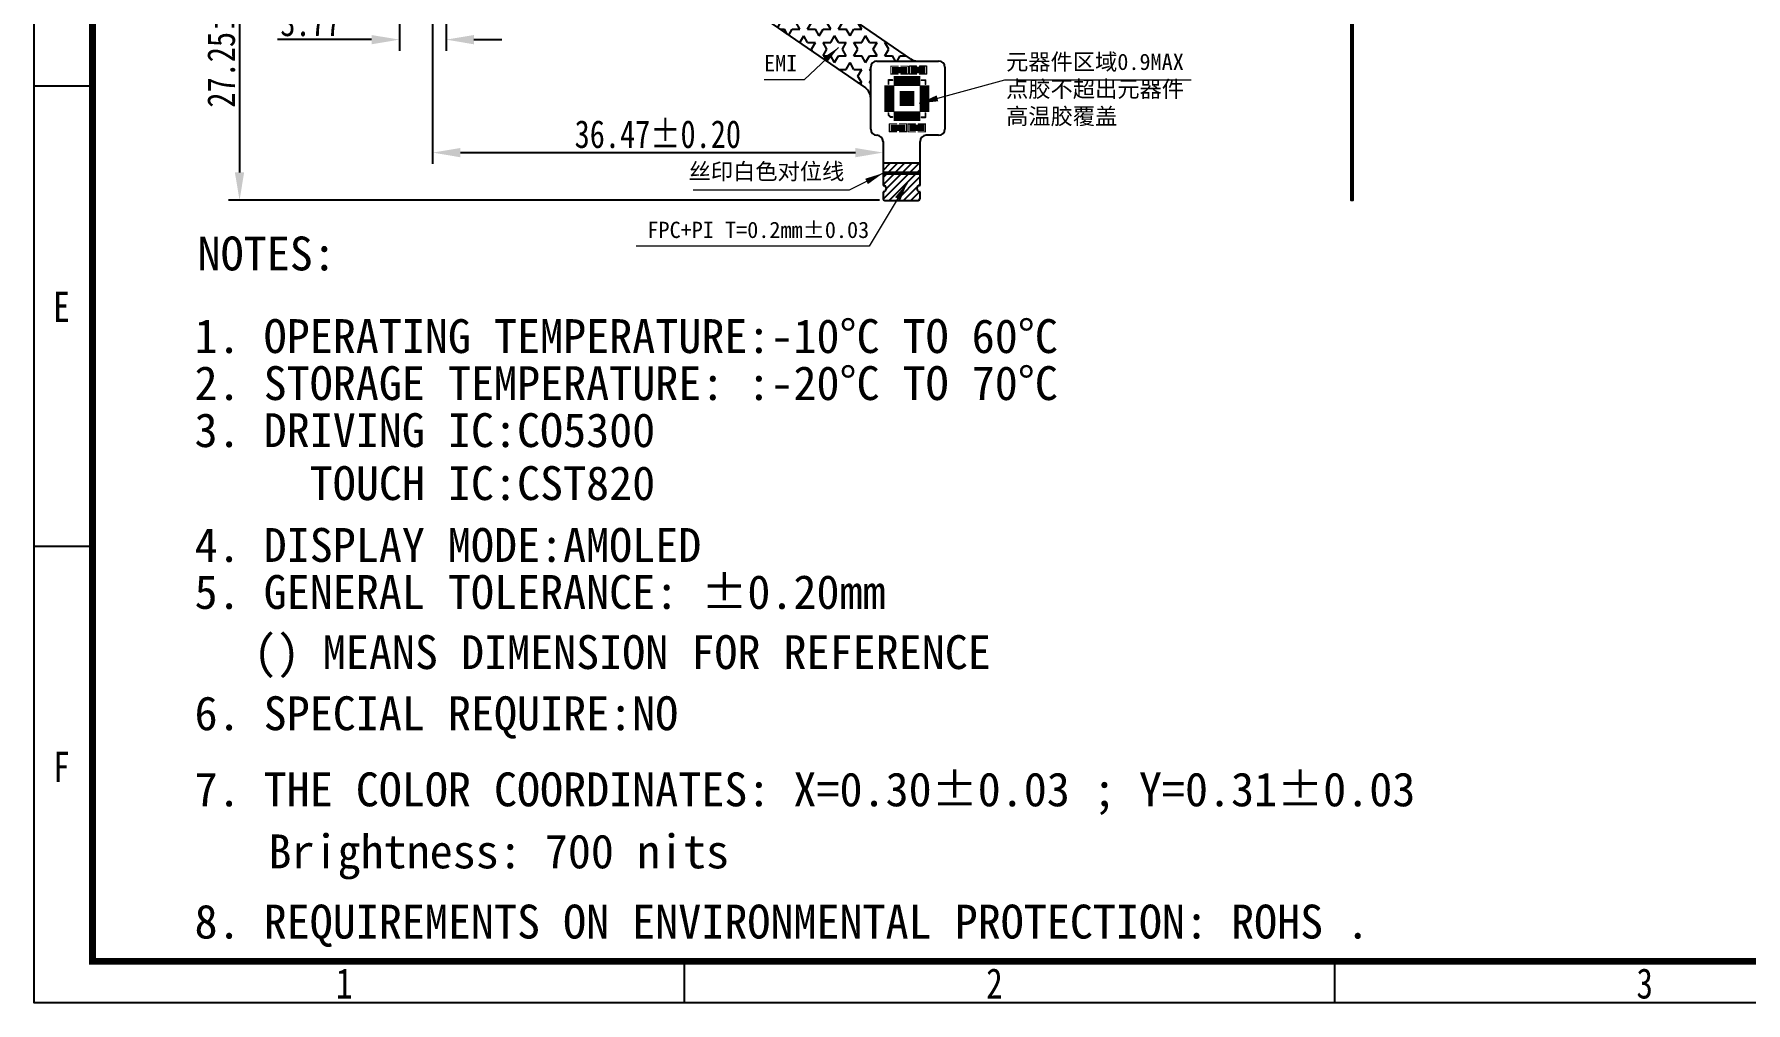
# Model space of a CAD drawing. Header units: inches. Extents: x 1586 to 1904, y -864 to -636.
# Drawn here: x 1587.8 to 1726.4, y -861.5 to -783.2 of the extents above; entities that cross this region are included whole.
import ezdxf

# ---------------------------------------------------------------- set-up
doc = ezdxf.new("R2010")
doc.units = ezdxf.units.IN
doc.header["$LTSCALE"] = 0.909449
doc.header["$MEASUREMENT"] = 0
doc.header["$PDMODE"] = 3
doc.header["$PDSIZE"] = 0.3125
doc.layers.get('0').update_dxf_attribs({"linetype": 'CONTINUOUS'})
doc.layers.get('Defpoints').update_dxf_attribs({"linetype": 'CONTINUOUS'})
for name, color, linetype in [('DIM（标注）', 3, 'CONTINUOUS'), ('TOPLAYER', 1, 'CONTINUOUS'), ('TopOverlay', 2, 'CONTINUOUS'), ('TOPPASTE', 8, 'CONTINUOUS'), ('TOPSOLDER', 216, 'CONTINUOUS'), ('图框', 7, 'CONTINUOUS')]:
    doc.layers.add(name, color=color, linetype=linetype)
doc.styles.add('CCN-1', font='', dxfattribs={"width": 0.85})
doc.styles.get("Standard").update_dxf_attribs({"font": 'txt', "width": 0.8})
doc.styles.add('TITLE', font='arial.ttf')
doc.styles.add('宋', font='', dxfattribs={"height": 2})
doc.styles.add('宋体', font='', dxfattribs={"width": 0.8})
doc.styles.get('CCN-1').set_extended_font_data('SimSun')
doc.styles.get('宋').set_extended_font_data('SimSun')
doc.styles.get('宋体').set_extended_font_data('SimSun')
doc.dimstyles.new('DIM-CCN', dxfattribs={"dimscale": 0.9, "dimtxt": 1.7, "dimasz": 1.8, "dimexe": 1.5, "dimexo": 0.5, "dimgap": 0.3, "dimtad": 1, "dimzin": 0, "dimdsep": 46, "dimtxsty": 'CCN-1', "dimblk": 'OPEN30', "dimcen": 0.05, "dimclrd": 256, "dimclre": 256, "dimclrt": 256, "dimadec": 0, "dimazin": 0, "dimtfac": 1, "dimtofl": 0, "dimtmove": 0, "dimatfit": 3, "dimldrblk": 'OPEN30', "dimfxl": 1, "dimtolj": 1, "dimtzin": 0, "dimlwd": -1, "dimlwe": -1, "dimarcsym": 0})
doc.dimstyles.new('ISO-25$7', dxfattribs={"dimscale": 0.5, "dimtxt": 2.5, "dimasz": 2, "dimexe": 1.25, "dimexo": 0.625, "dimtad": 0, "dimdsep": 46, "dimtxsty": 'TITLE', "dimcen": 2.5, "dimclrd": 7, "dimclre": 256, "dimclrt": 7, "dimadec": 0, "dimazin": 0, "dimtfac": 1, "dimtmove": 0, "dimatfit": 0, "dimfxl": 1, "dimlwd": 9, "dimlwe": 9, "dimarcsym": 0})

# ---------------------------------------------------------------- blocks, each defined once
blk = doc.blocks.new('*D191')
at = {"layer": 'Defpoints', "color": 0}
for p in [(1617.41, -746.3), (1621.19, -746.3), (1621.19, -783.62)]:
    blk.add_point(p, dxfattribs=at)
at = {"layer": 'DIM（标注）'}
for p, q in [((1617.41, -746.75), (1617.41, -784.52)), ((1621.19, -746.75), (1621.19, -784.52)), ((1615.16, -783.62), (1607.53, -783.62)), ((1623.44, -783.62), (1625.69, -783.62))]:
    blk.add_line(p, q, dxfattribs=at)
for points in [[(1615.16, -783.25), (1615.16, -784), (1617.41, -783.62)], [(1623.44, -783.25), (1623.44, -784), (1621.19, -783.62)]]:
    blk.add_solid(points, dxfattribs=at)
at = {"layer": 'DIM（标注）', "insert": (1610.22, -782.23), "char_height": 2.25, "attachment_point": 5, "style": '宋体'}
blk.add_mtext('\\A1;3.77', dxfattribs=at)
blk = doc.blocks.new('_Open30')
at = {"color": 0, "linetype": 'ByBlock', "lineweight": -2}
for p, q in [((-1, 0.268), (0, 0)), ((0, 0), (-1, -0.268)), ((0, 0), (-1, 0))]:
    blk.add_line(p, q, dxfattribs=at)
blk = doc.blocks.new('*D192')
at = {"layer": 'Defpoints', "color": 0}
for p in [(1639.63, -769.38), (1604.47, -796.62), (1656.72, -796.62)]:
    blk.add_point(p, dxfattribs=at)
at = {"layer": 'DIM（标注）'}
for p, q in [((1639.18, -769.38), (1603.57, -769.38)), ((1604.47, -771.63), (1604.47, -794.37)), ((1656.27, -796.62), (1603.57, -796.62))]:
    blk.add_line(p, q, dxfattribs=at)
for points in [[(1604.09, -771.63), (1604.84, -771.63), (1604.47, -769.38)], [(1604.09, -794.37), (1604.84, -794.37), (1604.47, -796.62)]]:
    blk.add_solid(points, dxfattribs=at)
at = {"layer": 'DIM（标注）', "insert": (1602.99, -783), "char_height": 2.25, "attachment_point": 5, "rotation": 90, "style": '宋体'}
blk.add_mtext('\\A1;27.25±0.5', dxfattribs=at)
blk = doc.blocks.new('*D197')
at = {"layer": 'Defpoints', "color": 0}
for p in [(1620.1, -746.3), (1656.57, -791.86), (1656.57, -792.76)]:
    blk.add_point(p, dxfattribs=at)
at = {"layer": 'DIM（标注）'}
for p, q in [((1620.1, -746.75), (1620.1, -793.66)), ((1656.57, -792.31), (1656.57, -793.66)), ((1622.35, -792.76), (1654.32, -792.76))]:
    blk.add_line(p, q, dxfattribs=at)
for points in [[(1622.35, -792.39), (1622.35, -793.14), (1620.1, -792.76)], [(1654.32, -792.39), (1654.32, -793.14), (1656.57, -792.76)]]:
    blk.add_solid(points, dxfattribs=at)
at = {"layer": 'DIM（标注）', "insert": (1638.33, -791.28), "char_height": 2.25, "attachment_point": 5, "style": '宋体'}
blk.add_mtext('\\A1;36.47±0.20', dxfattribs=at)
blk = doc.blocks.new('CST820_1')
at = {"layer": 'TOPLAYER'}
for points in [[(-0.683994, 1.726001), (-0.883994, 1.726001), (-0.683994, 1.126002), (-0.883994, 1.126002)], [(-0.334, 1.726004), (-0.533999, 1.726004), (-0.334, 1.126005), (-0.533999, 1.126005)], [(0.016002, 1.726001), (-0.183998, 1.726001), (0.016002, 1.126002), (-0.183998, 1.126002)], [(0.366001, 1.726001), (0.166002, 1.726001), (0.366001, 1.126002), (0.166002, 1.126002)], [(0.716001, 1.726004), (0.516001, 1.726004), (0.716001, 1.126005), (0.516001, 1.126005)], [(1.066002, 1.726001), (0.866003, 1.726001), (1.066002, 1.126002), (0.866003, 1.126002)], [(-1.633004, 0.976996), (-1.633004, 0.776996), (-1.033005, 0.976996), (-1.033005, 0.776996)], [(-1.633004, 0.626999), (-1.633004, 0.426999), (-1.033005, 0.626999), (-1.033005, 0.426999)], [(-1.633004, 0.277002), (-1.633004, 0.077003), (-1.033005, 0.277002), (-1.033005, 0.077003)], [(-0.408998, -0.497997), (0.591, -0.497997), (-0.408998, 0.502001), (0.591, 0.502001)], [(1.815003, 0.777009), (1.815003, 0.977008), (1.215004, 0.777009), (1.215004, 0.977008)], [(1.815005, 0.07701), (1.815005, 0.27701), (1.215006, 0.07701), (1.215006, 0.27701)], [(1.815008, 0.427012), (1.815008, 0.627012), (1.215009, 0.427012), (1.215009, 0.627012)], [(-1.633004, -0.073005), (-1.633004, -0.273004), (-1.033005, -0.073005), (-1.033005, -0.273004)], [(-1.633004, -0.423001), (-1.633004, -0.623001), (-1.033005, -0.423001), (-1.033005, -0.623001)], [(-1.633004, -0.772998), (-1.633004, -0.972998), (-1.033005, -0.772998), (-1.033005, -0.972998)], [(-0.884001, -1.721998), (-0.684002, -1.721998), (-0.884001, -1.121999), (-0.684002, -1.121999)], [(-0.534002, -1.721998), (-0.334002, -1.721998), (-0.534002, -1.121999), (-0.334002, -1.121999)], [(-0.184, -1.721993), (0.015999, -1.721993), (-0.184, -1.121994), (0.015999, -1.121994)], [(0.165999, -1.721998), (0.365999, -1.721998), (0.165999, -1.121999), (0.365999, -1.121999)], [(0.515998, -1.721998), (0.715998, -1.721998), (0.515998, -1.121999), (0.715998, -1.121999)], [(0.865998, -1.721996), (1.065997, -1.721996), (0.865998, -1.121997), (1.065997, -1.121997)], [(1.815003, -0.272992), (1.815003, -0.072992), (1.215004, -0.272992), (1.215004, -0.072992)], [(1.815005, -0.97299), (1.815005, -0.772991), (1.215006, -0.97299), (1.215006, -0.772991)], [(1.815008, -0.622988), (1.815008, -0.422989), (1.215009, -0.622988), (1.215009, -0.422989)]]:
    blk.add_solid(points, dxfattribs=at)
at = {"layer": 'TopOverlay', "const_width": 0.15}
for points in [[(-1.399995, 1.5), (-1.4, 1.189002)], [(-1.399995, 1.5), (-1.087001, 1.5)], [(1.600002, 1.500005), (1.269002, 1.499994)], [(1.600002, 1.500005), (1.599994, 1.187005)], [(-1.406997, -1.17599), (-1.406997, -1.488991)], [(1.582003, -1.334529), (1.420543, -1.495994)], [(1.582001, -1.184996), (1.582003, -1.334529)], [(-1.406997, -1.488991), (-1.095995, -1.488991)], [(1.269002, -1.495991), (1.420543, -1.495994)]]:
    blk.add_lwpolyline(points, dxfattribs=at)
at = {"layer": 'TopOverlay', "const_width": 0.074999}
for points in [[(-1.437495, 1.5, 1), (-1.362494, 1.5, 1)], [(-1.437495, 1.5, 1), (-1.362494, 1.5, 1)], [(-1.124501, 1.5, 1), (-1.0495, 1.5, 1)], [(1.231501, 1.499994, 1), (1.306502, 1.499994, 1)], [(1.562501, 1.500005, 1), (1.637502, 1.500005, 1)], [(1.562501, 1.500005, 1), (1.637502, 1.500005, 1)], [(-1.4375, 1.189002, 1), (-1.362499, 1.189002, 1)], [(1.562494, 1.187005, 1), (1.637495, 1.187005, 1)], [(-1.444498, -1.17599, 1), (-1.369497, -1.17599, 1)], [(1.5445, -1.184996, 1), (1.619501, -1.184996, 1)], [(1.544503, -1.334529, 1), (1.619504, -1.334529, 1)], [(1.544503, -1.334529, 1), (1.619504, -1.334529, 1)], [(-1.444498, -1.488991, 1), (-1.369497, -1.488991, 1)], [(-1.444498, -1.488991, 1), (-1.369497, -1.488991, 1)], [(-1.133495, -1.488991, 1), (-1.058494, -1.488991, 1)], [(1.231501, -1.495991, 1), (1.306502, -1.495991, 1)], [(1.383043, -1.495994, 1), (1.458044, -1.495994, 1)], [(1.383043, -1.495994, 1), (1.458044, -1.495994, 1)]]:
    blk.add_lwpolyline(points, format="xyb", close=True, dxfattribs=at)
at = {"layer": 'TOPPASTE'}
for points in [[(-0.683994, 1.726001), (-0.883994, 1.726001), (-0.683994, 1.126002), (-0.883994, 1.126002)], [(-0.334, 1.726004), (-0.533999, 1.726004), (-0.334, 1.126005), (-0.533999, 1.126005)], [(0.016002, 1.726001), (-0.183998, 1.726001), (0.016002, 1.126002), (-0.183998, 1.126002)], [(0.366001, 1.726001), (0.166002, 1.726001), (0.366001, 1.126002), (0.166002, 1.126002)], [(0.716001, 1.726004), (0.516001, 1.726004), (0.716001, 1.126005), (0.516001, 1.126005)], [(1.066002, 1.726001), (0.866003, 1.726001), (1.066002, 1.126002), (0.866003, 1.126002)], [(-1.633004, 0.976996), (-1.633004, 0.776996), (-1.033005, 0.976996), (-1.033005, 0.776996)], [(-1.633004, 0.626999), (-1.633004, 0.426999), (-1.033005, 0.626999), (-1.033005, 0.426999)], [(-1.633004, 0.277002), (-1.633004, 0.077003), (-1.033005, 0.277002), (-1.033005, 0.077003)], [(-0.408998, -0.497997), (0.591, -0.497997), (-0.408998, 0.502001), (0.591, 0.502001)], [(1.815003, 0.777009), (1.815003, 0.977008), (1.215004, 0.777009), (1.215004, 0.977008)], [(1.815005, 0.07701), (1.815005, 0.27701), (1.215006, 0.07701), (1.215006, 0.27701)], [(1.815008, 0.427012), (1.815008, 0.627012), (1.215009, 0.427012), (1.215009, 0.627012)], [(-1.633004, -0.073005), (-1.633004, -0.273004), (-1.033005, -0.073005), (-1.033005, -0.273004)], [(-1.633004, -0.423001), (-1.633004, -0.623001), (-1.033005, -0.423001), (-1.033005, -0.623001)], [(-1.633004, -0.772998), (-1.633004, -0.972998), (-1.033005, -0.772998), (-1.033005, -0.972998)], [(-0.884001, -1.721998), (-0.684002, -1.721998), (-0.884001, -1.121999), (-0.684002, -1.121999)], [(-0.534002, -1.721998), (-0.334002, -1.721998), (-0.534002, -1.121999), (-0.334002, -1.121999)], [(-0.184, -1.721993), (0.015999, -1.721993), (-0.184, -1.121994), (0.015999, -1.121994)], [(0.165999, -1.721998), (0.365999, -1.721998), (0.165999, -1.121999), (0.365999, -1.121999)], [(0.515998, -1.721998), (0.715998, -1.721998), (0.515998, -1.121999), (0.715998, -1.121999)], [(0.865998, -1.721996), (1.065997, -1.721996), (0.865998, -1.121997), (1.065997, -1.121997)], [(1.815003, -0.272992), (1.815003, -0.072992), (1.215004, -0.272992), (1.215004, -0.072992)], [(1.815005, -0.97299), (1.815005, -0.772991), (1.215006, -0.97299), (1.215006, -0.772991)], [(1.815008, -0.622988), (1.815008, -0.422989), (1.215009, -0.622988), (1.215009, -0.422989)]]:
    blk.add_solid(points, dxfattribs=at)
at = {"layer": 'TOPSOLDER'}
for points in [[(-0.582394, 1.827601), (-0.985594, 1.827601), (-0.582394, 1.024402), (-0.985594, 1.024402)], [(-0.2324, 1.827604), (-0.635599, 1.827604), (-0.2324, 1.024405), (-0.635599, 1.024405)], [(0.117602, 1.827601), (-0.285598, 1.827601), (0.117602, 1.024402), (-0.285598, 1.024402)], [(0.467601, 1.827601), (0.064402, 1.827601), (0.467601, 1.024402), (0.064402, 1.024402)], [(0.817601, 1.827604), (0.414401, 1.827604), (0.817601, 1.024405), (0.414401, 1.024405)], [(1.167602, 1.827601), (0.764403, 1.827601), (1.167602, 1.024402), (0.764403, 1.024402)], [(-1.734604, 1.078596), (-1.734604, 0.675396), (-0.931405, 1.078596), (-0.931405, 0.675396)], [(-1.734604, 0.728599), (-1.734604, 0.325399), (-0.931405, 0.728599), (-0.931405, 0.325399)], [(-1.734604, 0.378602), (-1.734604, -0.024597), (-0.931405, 0.378602), (-0.931405, -0.024597)], [(-1.734604, 0.028595), (-1.734604, -0.374604), (-0.931405, 0.028595), (-0.931405, -0.374604)], [(-0.510598, -0.599597), (0.6926, -0.599597), (-0.510598, 0.603601), (0.6926, 0.603601)], [(1.916603, 0.675409), (1.916603, 1.078608), (1.113404, 0.675409), (1.113404, 1.078608)], [(1.916603, -0.374592), (1.916603, 0.028608), (1.113404, -0.374592), (1.113404, 0.028608)], [(1.916605, -0.02459), (1.916605, 0.37861), (1.113406, -0.02459), (1.113406, 0.37861)], [(1.916608, 0.325412), (1.916608, 0.728612), (1.113409, 0.325412), (1.113409, 0.728612)], [(-1.734604, -0.321401), (-1.734604, -0.724601), (-0.931405, -0.321401), (-0.931405, -0.724601)], [(-1.734604, -0.671398), (-1.734604, -1.074598), (-0.931405, -0.671398), (-0.931405, -1.074598)], [(-0.985601, -1.823598), (-0.582402, -1.823598), (-0.985601, -1.020399), (-0.582402, -1.020399)], [(-0.635602, -1.823598), (-0.232402, -1.823598), (-0.635602, -1.020399), (-0.232402, -1.020399)], [(-0.2856, -1.823593), (0.117599, -1.823593), (-0.2856, -1.020394), (0.117599, -1.020394)], [(0.064399, -1.823598), (0.467599, -1.823598), (0.064399, -1.020399), (0.467599, -1.020399)], [(0.414398, -1.823598), (0.817598, -1.823598), (0.414398, -1.020399), (0.817598, -1.020399)], [(0.764398, -1.823596), (1.167597, -1.823596), (0.764398, -1.020397), (1.167597, -1.020397)], [(1.916605, -1.07459), (1.916605, -0.671391), (1.113406, -1.07459), (1.113406, -0.671391)], [(1.916608, -0.724588), (1.916608, -0.321389), (1.113409, -0.724588), (1.113409, -0.321389)]]:
    blk.add_solid(points, dxfattribs=at)
blk = doc.blocks.new('0201_______2')
at = {"layer": 'TOPLAYER'}
for points in [[(-0.499999, -0.15), (-0.1, -0.15), (-0.499999, 0.15), (-0.1, 0.15)], [(0.1, -0.15), (0.499999, -0.15), (0.1, 0.15), (0.499999, 0.15)]]:
    blk.add_solid(points, dxfattribs=at)
at = {"layer": 'TopOverlay', "const_width": 0.1}
for points in [[(-0.700001, 0.320002), (-0.700001, -0.319999)], [(-0.12, 0.319999), (-0.700001, 0.320002)], [(0.699999, 0.320002), (0.12, 0.319999)], [(0.700001, -0.319999), (0.699999, 0.320002)], [(-0.12, -0.319999), (-0.700001, -0.319999)], [(0.700001, -0.319999), (0.12, -0.319999)]]:
    blk.add_lwpolyline(points, dxfattribs=at)
at = {"layer": 'TopOverlay', "const_width": 0.05}
for points in [[(-0.725, 0.320002, 1), (-0.675002, 0.320002, 1)], [(-0.725, 0.320002, 1), (-0.675002, 0.320002, 1)], [(-0.144998, 0.319999, 1), (-0.095001, 0.319999, 1)], [(0.095001, 0.319999, 1), (0.144998, 0.319999, 1)], [(0.675, 0.320002, 1), (0.724997, 0.320002, 1)], [(0.675, 0.320002, 1), (0.724997, 0.320002, 1)], [(-0.725, -0.319999, 1), (-0.675002, -0.319999, 1)], [(-0.725, -0.319999, 1), (-0.675002, -0.319999, 1)], [(-0.144998, -0.319999, 1), (-0.095001, -0.319999, 1)], [(0.095001, -0.319999, 1), (0.144998, -0.319999, 1)], [(0.675002, -0.319999, 1), (0.725, -0.319999, 1)], [(0.675002, -0.319999, 1), (0.725, -0.319999, 1)]]:
    blk.add_lwpolyline(points, format="xyb", close=True, dxfattribs=at)
at = {"layer": 'TOPPASTE'}
for points in [[(-0.499999, -0.15), (-0.1, -0.15), (-0.499999, 0.15), (-0.1, 0.15)], [(0.1, -0.15), (0.499999, -0.15), (0.1, 0.15), (0.499999, 0.15)]]:
    blk.add_solid(points, dxfattribs=at)
at = {"layer": 'TOPSOLDER'}
for points in [[(-0.601599, -0.2516), (0.0016, -0.2516), (-0.601599, 0.2516), (0.0016, 0.2516)], [(-0.0016, -0.2516), (0.601599, -0.2516), (-0.0016, 0.2516), (0.601599, 0.2516)]]:
    blk.add_solid(points, dxfattribs=at)
blk = doc.blocks.new('0201_______3')
at = {"layer": 'TOPLAYER'}
for points in [[(-0.499999, -0.149997), (-0.1, -0.149997), (-0.499999, 0.150002), (-0.1, 0.150002)], [(0.099997, -0.15), (0.499996, -0.15), (0.099997, 0.15), (0.499996, 0.15)]]:
    blk.add_solid(points, dxfattribs=at)
at = {"layer": 'TopOverlay', "const_width": 0.1}
for points in [[(-0.699999, -0.320002), (-0.699999, 0.320002)], [(-0.12, 0.320002), (-0.699999, 0.320002)], [(0.700001, 0.319999), (0.12, 0.320002)], [(0.700001, -0.319999), (0.700001, 0.319999)], [(-0.699999, -0.320002), (-0.120002, -0.319999)], [(0.12, -0.320002), (0.700001, -0.319999)]]:
    blk.add_lwpolyline(points, dxfattribs=at)
at = {"layer": 'TopOverlay', "const_width": 0.05}
for points in [[(-0.724997, 0.320002, 1), (-0.675, 0.320002, 1)], [(-0.724997, 0.320002, 1), (-0.675, 0.320002, 1)], [(-0.144998, 0.320002, 1), (-0.095001, 0.320002, 1)], [(0.095001, 0.320002, 1), (0.144998, 0.320002, 1)], [(0.675002, 0.319999, 1), (0.725, 0.319999, 1)], [(0.675002, 0.319999, 1), (0.725, 0.319999, 1)], [(-0.724997, -0.320002, 1), (-0.675, -0.320002, 1)], [(-0.724997, -0.320002, 1), (-0.675, -0.320002, 1)], [(-0.145001, -0.319999, 1), (-0.095004, -0.319999, 1)], [(0.095001, -0.320002, 1), (0.144998, -0.320002, 1)], [(0.675002, -0.319999, 1), (0.725, -0.319999, 1)], [(0.675002, -0.319999, 1), (0.725, -0.319999, 1)]]:
    blk.add_lwpolyline(points, format="xyb", close=True, dxfattribs=at)
at = {"layer": 'TOPPASTE'}
for points in [[(-0.499999, -0.149997), (-0.1, -0.149997), (-0.499999, 0.150002), (-0.1, 0.150002)], [(0.099997, -0.15), (0.499996, -0.15), (0.099997, 0.15), (0.499996, 0.15)]]:
    blk.add_solid(points, dxfattribs=at)
at = {"layer": 'TOPSOLDER'}
for points in [[(-0.601599, -0.251597), (0.0016, -0.251597), (-0.601599, 0.251602), (0.0016, 0.251602)], [(-0.001603, -0.2516), (0.601596, -0.2516), (-0.001603, 0.2516), (0.601596, 0.2516)]]:
    blk.add_solid(points, dxfattribs=at)
blk = doc.blocks.new('0201_______4')
at = {"layer": 'TOPLAYER'}
for points in [[(-0.499999, -0.149997), (-0.1, -0.149997), (-0.499999, 0.150002), (-0.1, 0.150002)], [(0.099997, -0.15), (0.499996, -0.15), (0.099997, 0.15), (0.499996, 0.15)]]:
    blk.add_solid(points, dxfattribs=at)
at = {"layer": 'TopOverlay', "const_width": 0.1}
for points in [[(-0.700001, 0.320002), (-0.700001, -0.319999)], [(-0.700001, 0.320002), (-0.12, 0.320002)], [(0.12, 0.320002), (0.700001, 0.319999)], [(0.700001, 0.319999), (0.700001, -0.319999)], [(-0.700001, -0.319999), (-0.120002, -0.319999)], [(0.119997, -0.319999), (0.700001, -0.319999)]]:
    blk.add_lwpolyline(points, dxfattribs=at)
at = {"layer": 'TopOverlay', "const_width": 0.05}
for points in [[(-0.725, 0.320002, 1), (-0.675002, 0.320002, 1)], [(-0.725, 0.320002, 1), (-0.675002, 0.320002, 1)], [(-0.144998, 0.320002, 1), (-0.095001, 0.320002, 1)], [(0.095001, 0.320002, 1), (0.144998, 0.320002, 1)], [(0.675002, 0.319999, 1), (0.725, 0.319999, 1)], [(0.675002, 0.319999, 1), (0.725, 0.319999, 1)], [(-0.725, -0.319999, 1), (-0.675002, -0.319999, 1)], [(-0.725, -0.319999, 1), (-0.675002, -0.319999, 1)], [(-0.145001, -0.319999, 1), (-0.095004, -0.319999, 1)], [(0.094999, -0.319999, 1), (0.144996, -0.319999, 1)], [(0.675002, -0.319999, 1), (0.725, -0.319999, 1)], [(0.675002, -0.319999, 1), (0.725, -0.319999, 1)]]:
    blk.add_lwpolyline(points, format="xyb", close=True, dxfattribs=at)
at = {"layer": 'TOPPASTE'}
for points in [[(-0.499999, -0.149997), (-0.1, -0.149997), (-0.499999, 0.150002), (-0.1, 0.150002)], [(0.099997, -0.15), (0.499996, -0.15), (0.099997, 0.15), (0.499996, 0.15)]]:
    blk.add_solid(points, dxfattribs=at)
at = {"layer": 'TOPSOLDER'}
for points in [[(-0.601599, -0.251597), (0.0016, -0.251597), (-0.601599, 0.251602), (0.0016, 0.251602)], [(-0.001603, -0.2516), (0.601596, -0.2516), (-0.001603, 0.2516), (0.601596, 0.2516)]]:
    blk.add_solid(points, dxfattribs=at)
blk = doc.blocks.new('ESD_0201_6')
at = {"layer": 'TOPLAYER'}
for points in [[(-0.224422, -0.369255), (0.175578, -0.369255), (-0.224422, -0.049256), (0.175577, -0.049256)], [(0.375577, -0.369255), (0.775576, -0.369255), (0.375577, -0.049256), (0.775576, -0.049256)]]:
    blk.add_solid(points, dxfattribs=at)
at = {"layer": 'TopOverlay', "const_width": 0.1}
for points in [[(-0.424424, -0.529257), (-0.424424, 0.110747)], [(-0.424424, 0.110747), (0.155578, 0.110741)], [(0.395577, 0.110747), (0.975576, 0.110747)], [(0.975576, 0.110747), (0.975578, -0.529255)], [(-0.424424, -0.529257), (0.155578, -0.529255)], [(0.395577, -0.529255), (0.975578, -0.529255)]]:
    blk.add_lwpolyline(points, dxfattribs=at)
at = {"layer": 'TopOverlay', "const_width": 0.05}
for points in [[(-0.449423, 0.110747, 1), (-0.399425, 0.110747, 1)], [(-0.449423, 0.110747, 1), (-0.399425, 0.110747, 1)], [(0.130579, 0.110741, 1), (0.180576, 0.110741, 1)], [(0.370578, 0.110747, 1), (0.420576, 0.110747, 1)], [(0.950577, 0.110747, 1), (1.000575, 0.110747, 1)], [(0.950577, 0.110747, 1), (1.000575, 0.110747, 1)], [(-0.449423, -0.529257, 1), (-0.399425, -0.529257, 1)], [(-0.449423, -0.529257, 1), (-0.399425, -0.529257, 1)], [(0.130579, -0.529255, 1), (0.180576, -0.529255, 1)], [(0.370578, -0.529255, 1), (0.420576, -0.529255, 1)], [(0.95058, -0.529255, 1), (1.000577, -0.529255, 1)], [(0.95058, -0.529255, 1), (1.000577, -0.529255, 1)]]:
    blk.add_lwpolyline(points, format="xyb", close=True, dxfattribs=at)
at = {"layer": 'TOPPASTE'}
for points in [[(-0.224422, -0.369255), (0.175578, -0.369255), (-0.224422, -0.049256), (0.175577, -0.049256)], [(0.375577, -0.369255), (0.775576, -0.369255), (0.375577, -0.049256), (0.775576, -0.049256)]]:
    blk.add_solid(points, dxfattribs=at)
at = {"layer": 'TOPSOLDER'}
for points in [[(-0.326022, -0.470855), (0.277178, -0.470855), (-0.326022, 0.052344), (0.277177, 0.052344)], [(0.273977, -0.470855), (0.877176, -0.470855), (0.273977, 0.052344), (0.877176, 0.052344)]]:
    blk.add_solid(points, dxfattribs=at)

msp = doc.modelspace()

# ---------------------------------------------------------------- hatches: boundary and pattern name
h = msp.add_hatch()
h.set_pattern_fill('STARS', color=5, scale=5, style=0)
h.set_pattern_definition([(0, (426.7074, -5.5206), (0, 1.08253175), [0.625, -0.625]), (60, (426.7074, -5.5206), (-0.9375, 0.5412659), [0.625, -0.625]), (120, (427.0199, -4.9793), (-0.9375, -0.5412659), [0.625, -0.625])])
h.paths.add_polyline_path([(1646.184, -776.508, -0.2467587), (1645.318, -774.861), (1645.318, -771.929), (1640.818, -771.929), (1640.818, -775.042, 0.2467587), (1642.982, -779.16), (1655.132, -787.527, -0.2467587), (1655.564, -788.351), (1655.564, -785.858, -0.4142136), (1656.064, -785.358), (1659.346, -785.358, -0.1519263), (1658.778, -785.182)])
h = msp.add_hatch()
h.set_pattern_fill('ANSI31', color=2, scale=0.13, angle=1080, style=0)
h.set_pattern_definition([(225, (3747.6092, -262.84643), (0.29185832, -0.29185832), [])])
edge = h.paths.add_edge_path()
edge.add_line((1656.567, -793.625), (1659.562, -793.625))
edge.add_line((1659.562, -793.625), (1659.562, -795.425))
edge.add_line((1659.562, -795.425), (1659.514, -795.425))
edge.add_arc((1659.514, -795.625), 0.2, 810, 900)
edge.add_line((1659.314, -795.625), (1659.314, -795.725))
edge.add_arc((1659.514, -795.725), 0.2, 900, 990)
edge.add_line((1659.514, -795.925), (1659.562, -795.925))
edge.add_line((1659.562, -795.925), (1659.562, -796.475))
edge.add_arc((1659.412, -796.475), 0.15, 990, 1080, ccw=False)
edge.add_line((1659.412, -796.625), (1656.717, -796.625))
edge.add_arc((1656.717, -796.475), 0.15, 900, 990, ccw=False)
edge.add_line((1656.567, -796.475), (1656.567, -795.925))
edge.add_line((1656.567, -795.925), (1656.614, -795.925))
edge.add_arc((1656.614, -795.725), 0.2, 990, 1080)
edge.add_line((1656.814, -795.725), (1656.814, -795.625))
edge.add_arc((1656.614, -795.625), 0.2, 1080, 1170)
edge.add_line((1656.614, -795.425), (1656.567, -795.425))
edge.add_line((1656.567, -795.425), (1656.567, -793.625))

# ---------------------------------------------------------------- linework, layer by layer
at = {"color": 2, "linetype": 'Continuous'}
for p, q in [((1658.778, -785.182), (1646.184, -776.508)), ((1642.982, -779.16), (1655.132, -787.527)), ((1656.064, -785.358), (1661.064, -785.358)), ((1655.564, -790.858), (1655.564, -785.858)), ((1661.564, -785.858), (1661.564, -790.858)), ((1656.067, -791.358), (1656.064, -791.358)), ((1656.567, -791.858), (1656.567, -795.425)), ((1659.562, -795.425), (1659.562, -791.858)), ((1661.064, -791.358), (1660.062, -791.358)), ((1659.562, -793.625), (1656.567, -793.625)), ((1656.567, -795.425), (1656.614, -795.425)), ((1656.614, -795.925), (1656.567, -795.925)), ((1656.567, -795.925), (1656.567, -796.475)), ((1656.717, -796.625), (1659.412, -796.625)), ((1656.814, -795.625), (1656.814, -795.725)), ((1659.314, -795.725), (1659.314, -795.625)), ((1659.514, -795.425), (1659.562, -795.425)), ((1659.562, -795.925), (1659.514, -795.925)), ((1659.562, -796.475), (1659.562, -795.925))]:
    msp.add_line(p, q, dxfattribs=at)
for p, q in [((1592.564, -787.397), (1587.847, -787.397)), ((1592.564, -824.618), (1587.847, -824.618)), ((1640.487, -861.543), (1640.487, -858.198)), ((1693.127, -861.543), (1693.127, -858.198))]:
    msp.add_line(p, q)
msp.add_lwpolyline([(1587.847, -638.516), (1902.315, -638.516), (1902.315, -861.543), (1587.847, -861.543), (1587.847, -638.516)])
at = {"color": 7, "linetype": 'Continuous', "const_width": 0.541}
msp.add_lwpolyline([(1592.564, -858.198), (1897.598, -858.198), (1897.598, -641.862), (1592.564, -641.862)], close=True, dxfattribs=at)
at = {"color": 2}
msp.add_lwpolyline([(1694.469, -768.929), (1694.599, -768.929), (1694.599, -796.625), (1694.469, -796.625)], close=True, dxfattribs=at)
at = {"color": 2, "linetype": 'Continuous'}
for centre, radius, start, end in [((1656.064, -785.858), 0.5, 90, 180), ((1659.346, -784.358), 1, 235.4453, 270), ((1661.064, -785.858), 0.5, 0, 90), ((1654.564, -788.351), 1, 0, 55.4453), ((1656.064, -790.858), 0.5, 180, 270), ((1661.064, -790.858), 0.5, 270, 0), ((1656.067, -791.858), 0.5, 0, 90), ((1660.062, -791.858), 0.5, 90, 180), ((1656.717, -796.475), 0.15, 180, 270), ((1656.614, -795.625), 0.2, 360, 90), ((1656.614, -795.725), 0.2, 270, 0), ((1659.514, -795.625), 0.2, 90, 180), ((1659.514, -795.725), 0.2, 180, 270), ((1659.412, -796.475), 0.15, 270, 0)]:
    msp.add_arc(centre, radius, start, end, dxfattribs=at)
at = {"layer": 'DIM（标注）', "color": 7, "ltscale": 1.690883, "const_width": 0.3}
msp.add_lwpolyline([(1656.567, -794.425), (1659.562, -794.425)], dxfattribs=at)

# ---------------------------------------------------------------- block references
at = {"extrusion": (0, 0, -1), "xscale": -1, "zscale": -1}
for name, p, rotation in [('CST820_1', (-1658.495, -788.301), 90), ('ESD_0201_6', (-1659.671, -786.293), 180), ('0201_______4', (-1657.779, -790.752), 180)]:
    msp.add_blockref(name, p, dxfattribs=dict(at, rotation=rotation))
for name, p in [('0201_______2', (-1657.897, -786.086)), ('0201_______3', (-1659.294, -790.764))]:
    msp.add_blockref(name, p, dxfattribs=at)

# ---------------------------------------------------------------- texts
at = {"char_height": 2.453, "attachment_point": 1}
for s, insert, width in [('E', (1589.391, -804.016), 14.61844), ('F', (1589.391, -841.236), 13.21937), ('1', (1612.275, -858.752), 4.16762), ('2', (1664.915, -858.752), 2.02782), ('3', (1717.555, -858.752), 5.47989)]:
    msp.add_mtext(s, dxfattribs=dict(at, insert=insert, width=width))
at = {"layer": 'DIM（标注）', "insert": (1646.933, -784.866), "char_height": 1.32, "width": 29.23206, "attachment_point": 1, "line_spacing_factor": 0.9, "style": '宋'}
msp.add_mtext('{\\C3;EMI}', dxfattribs=at)
at = {"layer": 'DIM（标注）', "insert": (1666.525, -784.756), "char_height": 1.32, "width": 29.23206, "attachment_point": 1, "style": '宋'}
msp.add_mtext('元器件区域0.9MAX\\P点胶不超出元器件\\P高温胶覆盖', dxfattribs=at)
at = {"layer": 'DIM（标注）', "char_height": 1.32, "attachment_point": 3, "style": '宋'}
for s, insert in [('丝印白色对位线', (1653.425, -793.623)), ('FPC+PI T=0.2mm±0.03', (1655.443, -798.352))]:
    msp.add_mtext_dynamic_manual_height_columns(s, width=16.15041, gutter_width=12.5, heights=[0], dxfattribs=dict(at, insert=insert)).dxf.set("width", 29.23206)
at = {"layer": '图框', "color": 233, "lineweight": 15, "style": '宋体'}
for s, p in [('NOTES:', (1601.075, -802.294)), ('1. OPERATING TEMPERATURE:-10°C TO 60°C', (1600.826, -808.978)), ('2. STORAGE TEMPERATURE: :-20°C TO 70°C', (1600.826, -812.782)), ('3. DRIVING IC:CO5300', (1600.826, -816.586)), ('     TOUCH IC:CST820', (1600.826, -820.873)), ('4. DISPLAY MODE:AMOLED', (1600.826, -825.877)), ('5. GENERAL TOLERANCE: ±0.20mm', (1600.826, -829.681)), ('  () MEANS DIMENSION FOR REFERENCE', (1601.887, -834.546)), ('6. SPECIAL REQUIRE:NO', (1600.826, -839.492)), ('7. THE COLOR COORDINATES: X=0.30%%P0.03 ; Y=0.31%%P0.03', (1600.826, -845.651)), ('Brightness: 700 nits', (1606.806, -850.67)), ('8. REQUIREMENTS ON ENVIRONMENTAL PROTECTION: ROHS .', (1600.826, -856.347))]:
    msp.add_text(s, height=2.7411, dxfattribs=at).set_placement(p)

# ---------------------------------------------------------------- dimensions: what is measured, and where the dimension line sits
at = {"layer": 'DIM（标注）'}
for base, p1, p2, override, picture, middle in [((1621.186, -783.624), (1617.414, -746.301), (1621.186, -746.301), {"dimtxt": 2.5, "dimasz": 2.5, "dimexe": 1, "dimtxsty": '宋体', "dimsah": 1}, '*D191', (1610.221, -783.624)), ((1656.567, -792.762), (1620.1, -746.301), (1656.567, -791.858), {"dimtxt": 2.5, "dimasz": 2.5, "dimexe": 1, "dimtxsty": '宋体', "dimsah": 1, "dimtol": 1, "dimtp": 0.2, "dimtm": 0.2}, '*D197', (1638.333, -792.762))]:
    dim = msp.add_linear_dim(base=base, p1=p1, p2=p2, dimstyle='DIM-CCN', override=override, dxfattribs=at)
    dim.commit()
    dim.dimension.update_dxf_attribs({"geometry": picture, "text_midpoint": middle, "dimtype": 160})
dim = msp.add_linear_dim(base=(1604.468, -796.625), p1=(1639.633, -769.379), p2=(1656.717, -796.625), angle=90, text='<>±0.5', dimstyle='DIM-CCN', override={"dimtxt": 2.5, "dimasz": 2.5, "dimexe": 1, "dimtxsty": '宋体', "dimsah": 1}, dxfattribs=at)
dim.commit()
dim.dimension.update_dxf_attribs({"geometry": '*D192', "text_midpoint": (1604.468, -783.002), "dimtype": 160})

# ---------------------------------------------------------------- leaders
for points in [[(1652.957, -784.246, 0), (1650.182, -786.873, 0), (1646.933, -786.873, 0)], [(1659.52, -788.769), (1666.425, -786.864), (1681.498, -786.864)], [(1658.525, -795.208), (1655.443, -800.32), (1636.57, -800.32)], [(1656.567, -794.425), (1653.826, -795.794), (1641.186, -795.794)]]:
    msp.add_leader(points, dimstyle='ISO-25$7', override={"dimasz": 3, "dimclrd": 3})

doc.saveas('drawing.dxf')
